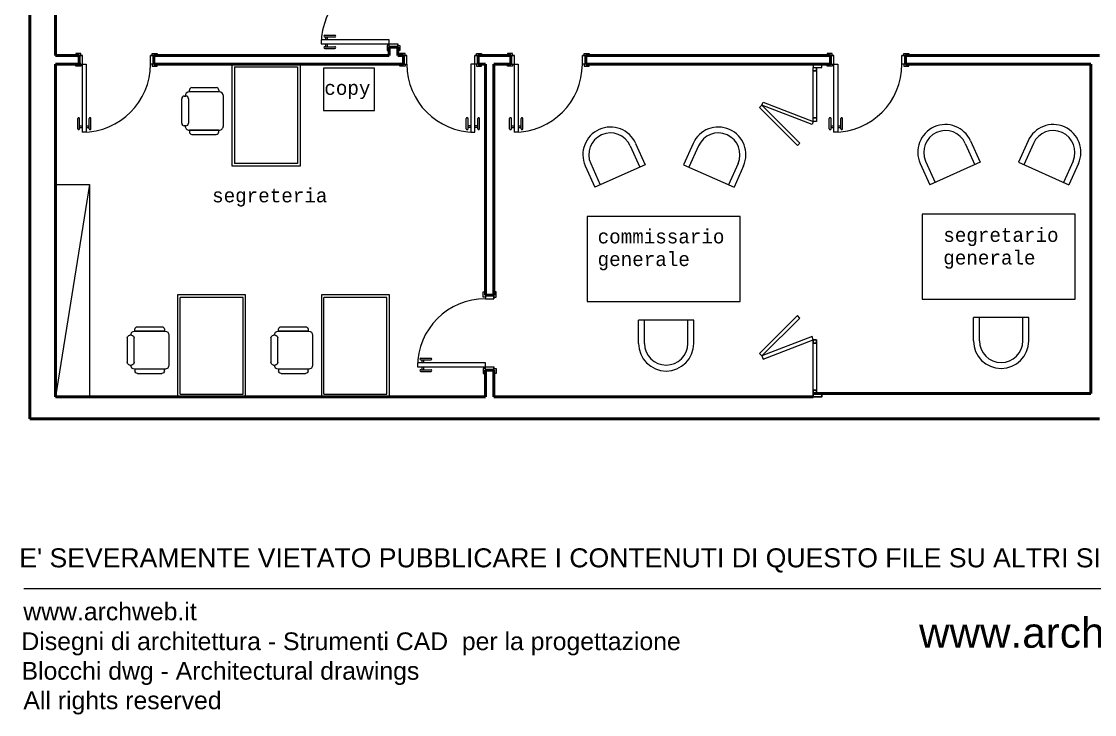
# Model space of a CAD drawing. Header units: millimetres. Extents: x 321.9 to 346.7, y 165.5 to 190.4.
# Drawn here: x 321.91 to 334.54, y 165.46 to 173.61 of the extents above; entities that cross this region are included whole.
import ezdxf

# ---------------------------------------------------------------- set-up
doc = ezdxf.new("R2010")
doc.units = ezdxf.units.MM
doc.linetypes.add('DASHED2', pattern=[9.525, 6.35, -3.175])
for name, color, linetype, lineweight in [('ARREDI attrezzature - furniture', 175, 'Continuous', 9), ('MURATURA sezioni - section wall', 7, 'Continuous', 40), ('PORTE finestre - doors windows', 252, 'Continuous', 5), ('SEZIONI medie - small section', 2, 'Continuous', 25), ('www.archweb.it - All rights reserved', 2, 'Continuous', 5)]:
    doc.layers.add(name, color=color, linetype=linetype, lineweight=lineweight)
doc.layers.add('SCRITTE - txt', color=252, linetype='Continuous')
doc.styles.add('LUCIDA', font='lucon.TTF')
doc.styles.get("Standard").update_dxf_attribs({"font": 'arial.ttf'})

msp = doc.modelspace()

# ---------------------------------------------------------------- linework, layer by layer
at = {"layer": 'ARREDI attrezzature - furniture'}
for p, q in [((324.391, 171.91), (324.391, 173.11)), ((324.391, 173.11), (325.191, 173.11)), ((325.191, 173.11), (324.391, 173.11)), ((324.421, 173.08), (325.161, 173.08)), ((324.421, 173.08), (324.421, 171.94)), ((325.161, 173.08), (325.161, 171.94)), ((325.191, 173.11), (325.191, 171.91)), ((323.919, 172.834), (324.205, 172.834)), ((323.799, 172.414), (323.799, 172.704)), ((323.829, 172.734), (323.849, 172.734)), ((323.879, 172.704), (323.879, 172.414)), ((323.889, 172.784), (323.889, 172.804)), ((324.235, 172.784), (323.889, 172.784)), ((324.239, 172.784), (323.889, 172.784)), ((324.235, 172.804), (324.235, 172.784)), ((324.289, 172.384), (324.289, 172.734)), ((323.849, 172.384), (323.829, 172.384)), ((323.839, 172.384), (323.839, 172.384)), ((324.235, 172.334), (323.889, 172.334)), ((323.889, 172.334), (324.239, 172.334)), ((323.889, 172.334), (323.889, 172.314)), ((324.235, 172.314), (324.235, 172.334)), ((323.919, 172.284), (324.205, 172.284)), ((329.139, 172.177), (329.252, 171.926)), ((329.815, 172.177), (329.702, 171.926)), ((333.016, 172.178), (333.128, 171.927)), ((333.079, 172.207), (333.192, 171.956)), ((333.755, 172.207), (333.642, 171.956)), ((333.819, 172.178), (333.706, 171.927)), ((329.075, 172.149), (329.188, 171.898)), ((329.878, 172.149), (329.766, 171.898)), ((325.161, 171.94), (324.421, 171.94)), ((328.61, 171.941), (328.722, 171.69)), ((329.252, 171.926), (328.658, 171.661)), ((329.702, 171.926), (330.296, 171.661)), ((330.344, 171.941), (330.232, 171.69)), ((332.486, 171.941), (332.598, 171.69)), ((332.55, 171.97), (332.662, 171.719)), ((333.192, 171.956), (332.598, 171.69)), ((333.642, 171.956), (334.236, 171.69)), ((334.284, 171.97), (334.172, 171.719)), ((334.348, 171.941), (334.236, 171.69)), ((325.191, 171.91), (324.391, 171.91)), ((328.546, 171.912), (328.658, 171.661)), ((330.408, 171.912), (330.296, 171.661)), ((322.714, 171.695), (322.314, 169.195)), ((322.314, 171.695), (322.714, 171.695)), ((322.714, 171.695), (322.714, 169.195)), ((324.551, 170.395), (323.751, 170.395)), ((323.751, 170.395), (323.751, 169.195)), ((324.521, 170.365), (323.781, 170.365)), ((323.781, 169.225), (323.781, 170.365)), ((324.521, 169.225), (324.521, 170.365)), ((324.551, 169.195), (324.551, 170.395)), ((326.242, 170.395), (325.442, 170.395)), ((325.442, 170.395), (325.442, 169.195)), ((326.212, 170.365), (325.472, 170.365)), ((325.472, 169.225), (325.472, 170.365)), ((326.212, 169.225), (326.212, 170.365)), ((326.242, 169.195), (326.242, 170.395)), ((329.173, 169.824), (329.173, 170.099)), ((329.823, 170.099), (329.173, 170.099)), ((329.243, 169.824), (329.243, 170.099)), ((329.753, 169.824), (329.753, 170.099)), ((329.823, 169.824), (329.823, 170.099)), ((333.113, 169.854), (333.113, 170.129)), ((333.763, 170.129), (333.113, 170.129)), ((333.183, 169.854), (333.183, 170.129)), ((333.693, 169.854), (333.693, 170.129)), ((333.763, 169.854), (333.763, 170.129)), ((323.209, 169.92), (323.189, 169.92)), ((323.199, 169.92), (323.199, 169.92)), ((323.249, 169.97), (323.249, 169.99)), ((323.595, 169.97), (323.249, 169.97)), ((323.249, 169.97), (323.599, 169.97)), ((323.279, 170.02), (323.565, 170.02)), ((323.595, 169.99), (323.595, 169.97)), ((323.649, 169.92), (323.649, 169.57)), ((324.899, 169.92), (324.879, 169.92)), ((324.889, 169.92), (324.889, 169.92)), ((324.939, 169.97), (324.939, 169.99)), ((325.286, 169.97), (324.939, 169.97)), ((324.939, 169.97), (325.289, 169.97)), ((324.969, 170.02), (325.256, 170.02)), ((325.286, 169.99), (325.286, 169.97)), ((325.339, 169.92), (325.339, 169.57)), ((323.159, 169.89), (323.159, 169.6)), ((323.239, 169.6), (323.239, 169.89)), ((324.849, 169.89), (324.849, 169.6)), ((324.929, 169.6), (324.929, 169.89)), ((323.189, 169.57), (323.209, 169.57)), ((324.879, 169.57), (324.899, 169.57)), ((323.595, 169.52), (323.249, 169.52)), ((323.599, 169.52), (323.249, 169.52)), ((323.249, 169.52), (323.249, 169.5)), ((323.279, 169.47), (323.565, 169.47)), ((323.595, 169.5), (323.595, 169.52)), ((325.286, 169.52), (324.939, 169.52)), ((325.289, 169.52), (324.939, 169.52)), ((324.939, 169.52), (324.939, 169.5)), ((324.969, 169.47), (325.256, 169.47)), ((325.286, 169.5), (325.286, 169.52)), ((323.751, 169.195), (324.551, 169.195)), ((324.551, 169.195), (323.751, 169.195)), ((323.781, 169.225), (324.521, 169.225)), ((325.442, 169.195), (326.242, 169.195)), ((326.242, 169.195), (325.442, 169.195)), ((325.472, 169.225), (326.212, 169.225))]:
    msp.add_line(p, q, dxfattribs=at)
msp.add_lwpolyline([(322.364, 173.11), (322.364, 173.11)], dxfattribs=at)
for points in [[(325.468, 172.563), (326.068, 172.563), (326.068, 173.063), (325.468, 173.063)], [(331.228, 173.07), (331.268, 173.07), (331.268, 173.03), (331.228, 173.03)], [(331.228, 173.03), (331.268, 173.03), (331.268, 172.477), (331.228, 172.477)], [(331.072, 172.181), (331.044, 172.153), (330.595, 172.599), (330.623, 172.627)], [(331.228, 172.437), (331.214, 172.4), (330.623, 172.627), (330.638, 172.664)], [(331.228, 172.477), (331.268, 172.477), (331.268, 172.437), (331.228, 172.437)], [(330.367, 170.316), (330.367, 171.316), (328.567, 171.316), (328.567, 170.316)], [(334.308, 170.345), (334.308, 171.345), (332.508, 171.345), (332.508, 170.345)], [(331.072, 170.123), (331.044, 170.151), (330.595, 169.706), (330.623, 169.677)], [(331.228, 169.867), (331.214, 169.904), (330.623, 169.677), (330.638, 169.64)], [(331.228, 169.867), (331.268, 169.867), (331.268, 169.827), (331.228, 169.827)], [(331.228, 169.827), (331.268, 169.827), (331.268, 169.867), (331.228, 169.867)], [(331.228, 169.827), (331.268, 169.827), (331.268, 169.275), (331.228, 169.275)]]:
    msp.add_lwpolyline(points, close=True, dxfattribs=at)
for centre, radius, start, end in [((328.843, 172.045), 0.325, 24.1039, 204.1039), ((328.843, 172.045), 0.255, 24.1039, 204.1039), ((330.111, 172.045), 0.325, 335.8961, 155.8961), ((330.111, 172.045), 0.255, 335.8961, 155.8961), ((332.783, 172.074), 0.325, 24.1039, 204.1039), ((332.783, 172.074), 0.255, 24.1039, 204.1039), ((334.051, 172.074), 0.325, 335.8961, 155.8961), ((334.051, 172.074), 0.255, 335.8961, 155.8961), ((329.498, 169.824), 0.325, 180, 0), ((329.498, 169.824), 0.255, 180, 0), ((333.438, 169.854), 0.325, 180, 0), ((333.438, 169.854), 0.255, 180, 0)]:
    msp.add_arc(centre, radius, start, end, dxfattribs=at)
for centre, major_axis, start_param, end_param in [((323.919, 172.804), (0.0212, 0.0212), 0.785398, 2.356194), ((324.205, 172.804), (-0.0212, 0.0212), 3.926991, 5.497787), ((323.829, 172.704), (0.0212, 0.0212), 0.785398, 2.356194), ((323.889, 172.734), (0.0354, 0.0354), 0.785398, 2.356194), ((323.849, 172.704), (-0.0212, 0.0212), 3.926991, 5.497787), ((324.239, 172.734), (0.0354, 0.0354), 5.497787, 7.068583), ((323.829, 172.414), (-0.0212, 0.0212), 0.785398, 2.356194), ((323.889, 172.384), (0.0354, 0.0354), 2.356194, 3.926991), ((323.849, 172.414), (0.0212, 0.0212), 3.926991, 5.497787), ((323.919, 172.314), (-0.0212, 0.0212), 0.785398, 2.356194), ((324.205, 172.314), (0.0212, 0.0212), 3.926991, 5.497787), ((324.239, 172.384), (-0.0354, 0.0354), 2.356194, 3.926991)]:
    msp.add_ellipse(centre, major_axis=major_axis, ratio=1, start_param=start_param, end_param=end_param, dxfattribs=at)
at = {"layer": 'ARREDI attrezzature - furniture', "extrusion": (0, 0, -1)}
for centre, major_axis, start_param, end_param in [((323.189, 169.89), (0.0212, 0.0212), 3.926991, 5.497787), ((323.249, 169.92), (-0.0354, 0.0354), 5.497787, 7.068583), ((323.209, 169.89), (-0.0212, 0.0212), 0.785398, 2.356194), ((323.279, 169.99), (0.0212, 0.0212), 3.926991, 5.497787), ((323.565, 169.99), (-0.0212, 0.0212), 0.785398, 2.356194), ((323.599, 169.92), (0.0354, 0.0354), -0.785398, 0.785398), ((324.879, 169.89), (0.0212, 0.0212), 3.926991, 5.497787), ((324.939, 169.92), (-0.0354, 0.0354), 5.497787, 7.068583), ((324.899, 169.89), (-0.0212, 0.0212), 0.785398, 2.356194), ((324.969, 169.99), (0.0212, 0.0212), 3.926991, 5.497787), ((325.256, 169.99), (-0.0212, 0.0212), 0.785398, 2.356194), ((325.289, 169.92), (0.0354, 0.0354), -0.785398, 0.785398), ((323.189, 169.6), (-0.0212, 0.0212), 3.926991, 5.497787), ((323.249, 169.57), (-0.0354, 0.0354), 3.926991, 5.497787), ((323.209, 169.6), (0.0212, 0.0212), 0.785398, 2.356194), ((323.599, 169.57), (-0.0354, 0.0354), 2.356194, 3.926991), ((324.879, 169.6), (-0.0212, 0.0212), 3.926991, 5.497787), ((324.939, 169.57), (-0.0354, 0.0354), 3.926991, 5.497787), ((324.899, 169.6), (0.0212, 0.0212), 0.785398, 2.356194), ((325.289, 169.57), (-0.0354, 0.0354), 2.356194, 3.926991), ((323.279, 169.5), (-0.0212, 0.0212), 3.926991, 5.497787), ((323.565, 169.5), (0.0212, 0.0212), 0.785398, 2.356194), ((324.969, 169.5), (-0.0212, 0.0212), 3.926991, 5.497787), ((325.256, 169.5), (0.0212, 0.0212), 0.785398, 2.356194)]:
    msp.add_ellipse(centre, major_axis=major_axis, ratio=1, start_param=start_param, end_param=end_param, dxfattribs=at)
at = {"layer": 'MURATURA sezioni - section wall', "linetype": 'Continuous'}
for p, q in [((322.014, 187.335), (322.014, 168.935)), ((322.314, 176.299), (322.314, 173.21)), ((326.341, 173.31), (326.241, 173.31)), ((326.241, 173.31), (326.241, 173.21)), ((326.341, 173.31), (326.341, 173.21)), ((322.592, 173.21), (322.314, 173.21)), ((322.592, 173.21), (322.592, 173.11)), ((323.472, 173.21), (323.472, 173.11)), ((326.241, 173.21), (323.472, 173.21)), ((326.407, 173.21), (326.341, 173.21)), ((326.407, 173.21), (326.407, 173.11)), ((327.287, 173.21), (327.287, 173.11)), ((327.672, 173.21), (327.287, 173.21)), ((327.672, 173.21), (327.672, 173.11)), ((328.552, 173.21), (328.552, 173.11)), ((331.432, 173.21), (328.552, 173.21)), ((331.432, 173.21), (331.432, 173.11)), ((332.312, 173.21), (332.312, 173.11)), ((334.595, 173.21), (332.312, 173.21)), ((322.592, 173.11), (322.314, 173.11)), ((322.314, 173.11), (322.314, 169.195)), ((322.512, 173.11), (322.587, 173.11)), ((322.512, 173.11), (322.612, 173.11)), ((326.407, 173.11), (323.472, 173.11)), ((327.372, 173.11), (327.287, 173.11)), ((327.372, 170.39), (327.372, 173.11)), ((327.672, 173.11), (327.472, 173.11)), ((327.472, 170.39), (327.472, 173.11)), ((331.432, 173.11), (328.552, 173.11)), ((331.132, 173.11), (331.232, 173.11)), ((331.132, 173.11), (331.232, 173.11)), ((334.495, 173.11), (332.312, 173.11)), ((334.495, 173.11), (334.495, 169.235)), ((327.472, 170.39), (327.372, 170.39)), ((327.372, 169.195), (327.372, 169.51)), ((327.472, 169.51), (327.372, 169.51)), ((327.472, 169.195), (327.472, 169.51)), ((322.314, 169.195), (327.372, 169.195)), ((327.472, 169.195), (331.228, 169.195)), ((331.228, 169.235), (334.495, 169.235)), ((322.014, 168.935), (334.595, 168.935))]:
    msp.add_line(p, q, dxfattribs=at)
at = {"layer": 'PORTE finestre - doors windows'}
for p, q in [((325.481, 173.45), (325.601, 173.45)), ((325.441, 173.395), (325.441, 173.35)), ((326.241, 173.395), (325.441, 173.395)), ((325.441, 173.35), (326.241, 173.35)), ((325.481, 173.43), (325.601, 173.43)), ((325.481, 173.315), (325.601, 173.315)), ((325.496, 173.395), (325.496, 173.43)), ((325.496, 173.315), (325.496, 173.35)), ((325.516, 173.395), (325.516, 173.43)), ((325.516, 173.315), (325.516, 173.35)), ((326.216, 173.33), (326.216, 173.27)), ((326.241, 173.33), (326.216, 173.33)), ((326.241, 173.35), (326.241, 173.395)), ((326.241, 173.31), (326.241, 173.35)), ((326.241, 173.35), (326.341, 173.35)), ((326.241, 173.27), (326.241, 173.33)), ((326.341, 173.31), (326.241, 173.31)), ((326.341, 173.31), (326.341, 173.35)), ((326.341, 173.35), (326.341, 173.31)), ((326.341, 173.27), (326.341, 173.33)), ((326.341, 173.33), (326.366, 173.33)), ((326.366, 173.33), (326.366, 173.27)), ((322.612, 173.235), (322.552, 173.235)), ((322.552, 173.235), (322.552, 173.21)), ((322.552, 173.21), (322.612, 173.21)), ((322.592, 173.21), (322.632, 173.21)), ((322.632, 173.21), (322.592, 173.21)), ((322.592, 173.21), (322.592, 173.11)), ((322.612, 173.21), (322.612, 173.235)), ((322.632, 173.11), (322.632, 173.21)), ((323.472, 173.21), (323.432, 173.21)), ((323.432, 173.11), (323.432, 173.21)), ((323.432, 173.21), (323.472, 173.21)), ((323.452, 173.235), (323.512, 173.235)), ((323.452, 173.21), (323.452, 173.235)), ((323.512, 173.21), (323.452, 173.21)), ((323.472, 173.21), (323.472, 173.11)), ((323.512, 173.235), (323.512, 173.21)), ((325.481, 173.295), (325.601, 173.295)), ((326.216, 173.27), (326.241, 173.27)), ((326.366, 173.27), (326.341, 173.27)), ((326.427, 173.235), (326.367, 173.235)), ((326.367, 173.235), (326.367, 173.21)), ((326.367, 173.21), (326.427, 173.21)), ((326.407, 173.21), (326.447, 173.21)), ((326.447, 173.21), (326.407, 173.21)), ((326.407, 173.21), (326.407, 173.11)), ((326.427, 173.21), (326.427, 173.235)), ((326.447, 173.11), (326.447, 173.21)), ((327.287, 173.21), (327.247, 173.21)), ((327.247, 173.11), (327.247, 173.21)), ((327.247, 173.21), (327.287, 173.21)), ((327.267, 173.235), (327.327, 173.235)), ((327.267, 173.21), (327.267, 173.235)), ((327.327, 173.21), (327.267, 173.21)), ((327.287, 173.21), (327.287, 173.11)), ((327.327, 173.235), (327.327, 173.21)), ((327.692, 173.235), (327.632, 173.235)), ((327.632, 173.235), (327.632, 173.21)), ((327.632, 173.21), (327.692, 173.21)), ((327.672, 173.21), (327.712, 173.21)), ((327.712, 173.21), (327.672, 173.21)), ((327.672, 173.21), (327.672, 173.11)), ((327.692, 173.21), (327.692, 173.235)), ((327.712, 173.11), (327.712, 173.21)), ((328.552, 173.21), (328.512, 173.21)), ((328.512, 173.11), (328.512, 173.21)), ((328.512, 173.21), (328.552, 173.21)), ((328.532, 173.235), (328.592, 173.235)), ((328.532, 173.21), (328.532, 173.235)), ((328.592, 173.21), (328.532, 173.21)), ((328.552, 173.21), (328.552, 173.11)), ((328.592, 173.235), (328.592, 173.21)), ((331.452, 173.235), (331.392, 173.235)), ((331.392, 173.235), (331.392, 173.21)), ((331.392, 173.21), (331.452, 173.21)), ((331.432, 173.21), (331.472, 173.21)), ((331.472, 173.21), (331.432, 173.21)), ((331.432, 173.21), (331.432, 173.11)), ((331.452, 173.21), (331.452, 173.235)), ((331.472, 173.11), (331.472, 173.21)), ((332.312, 173.21), (332.272, 173.21)), ((332.272, 173.11), (332.272, 173.21)), ((332.272, 173.21), (332.312, 173.21)), ((332.292, 173.235), (332.352, 173.235)), ((332.292, 173.21), (332.292, 173.235)), ((332.352, 173.21), (332.292, 173.21)), ((332.312, 173.21), (332.312, 173.11)), ((332.352, 173.235), (332.352, 173.21)), ((322.552, 173.085), (322.552, 173.11)), ((322.552, 173.11), (322.612, 173.11)), ((322.612, 173.085), (322.552, 173.085)), ((322.592, 173.11), (322.632, 173.11)), ((322.612, 173.11), (322.612, 173.085)), ((322.632, 172.31), (322.632, 173.11)), ((322.632, 173.11), (322.677, 173.11)), ((322.677, 173.11), (322.677, 172.31)), ((323.472, 173.11), (323.432, 173.11)), ((323.512, 173.11), (323.452, 173.11)), ((323.452, 173.11), (323.452, 173.085)), ((323.452, 173.085), (323.512, 173.085)), ((323.512, 173.085), (323.512, 173.11)), ((326.367, 173.085), (326.367, 173.11)), ((326.367, 173.11), (326.427, 173.11)), ((326.427, 173.085), (326.367, 173.085)), ((326.407, 173.11), (326.447, 173.11)), ((326.427, 173.11), (326.427, 173.085)), ((327.247, 173.11), (327.202, 173.11)), ((327.202, 173.11), (327.202, 172.31)), ((327.287, 173.11), (327.247, 173.11)), ((327.247, 172.31), (327.247, 173.11)), ((327.327, 173.11), (327.267, 173.11)), ((327.267, 173.11), (327.267, 173.085)), ((327.267, 173.085), (327.327, 173.085)), ((327.327, 173.085), (327.327, 173.11)), ((327.632, 173.085), (327.632, 173.11)), ((327.632, 173.11), (327.692, 173.11)), ((327.692, 173.085), (327.632, 173.085)), ((327.672, 173.11), (327.712, 173.11)), ((327.692, 173.11), (327.692, 173.085)), ((327.712, 172.31), (327.712, 173.11)), ((327.712, 173.11), (327.757, 173.11)), ((327.757, 173.11), (327.757, 172.31)), ((328.552, 173.11), (328.512, 173.11)), ((328.592, 173.11), (328.532, 173.11)), ((328.532, 173.11), (328.532, 173.085)), ((328.532, 173.085), (328.592, 173.085)), ((328.592, 173.085), (328.592, 173.11)), ((331.228, 173.03), (331.228, 173.07)), ((331.268, 173.03), (331.268, 173.07)), ((331.392, 173.085), (331.392, 173.11)), ((331.392, 173.11), (331.452, 173.11)), ((331.452, 173.085), (331.392, 173.085)), ((331.432, 173.11), (331.472, 173.11)), ((331.452, 173.11), (331.452, 173.085)), ((331.472, 172.31), (331.472, 173.11)), ((331.472, 173.11), (331.517, 173.11)), ((331.517, 173.11), (331.517, 172.31)), ((332.312, 173.11), (332.272, 173.11)), ((332.352, 173.11), (332.292, 173.11)), ((332.292, 173.11), (332.292, 173.085)), ((332.292, 173.085), (332.352, 173.085)), ((332.352, 173.085), (332.352, 173.11)), ((322.577, 172.35), (322.577, 172.47)), ((322.597, 172.35), (322.597, 172.47)), ((322.712, 172.35), (322.712, 172.47)), ((322.732, 172.35), (322.732, 172.47)), ((327.147, 172.35), (327.147, 172.47)), ((327.167, 172.35), (327.167, 172.47)), ((327.282, 172.35), (327.282, 172.47)), ((327.302, 172.35), (327.302, 172.47)), ((327.657, 172.35), (327.657, 172.47)), ((327.677, 172.35), (327.677, 172.47)), ((327.792, 172.35), (327.792, 172.47)), ((327.812, 172.35), (327.812, 172.47)), ((331.417, 172.35), (331.417, 172.47)), ((331.437, 172.35), (331.437, 172.47)), ((331.552, 172.35), (331.552, 172.47)), ((331.572, 172.35), (331.572, 172.47)), ((322.597, 172.385), (322.632, 172.385)), ((322.597, 172.365), (322.632, 172.365)), ((322.677, 172.31), (322.632, 172.31)), ((322.677, 172.385), (322.712, 172.385)), ((322.677, 172.365), (322.712, 172.365)), ((327.202, 172.385), (327.167, 172.385)), ((327.202, 172.365), (327.167, 172.365)), ((327.202, 172.31), (327.247, 172.31)), ((327.282, 172.385), (327.247, 172.385)), ((327.282, 172.365), (327.247, 172.365)), ((327.677, 172.385), (327.712, 172.385)), ((327.677, 172.365), (327.712, 172.365)), ((327.757, 172.31), (327.712, 172.31)), ((327.757, 172.385), (327.792, 172.385)), ((327.757, 172.365), (327.792, 172.365)), ((331.437, 172.385), (331.472, 172.385)), ((331.437, 172.365), (331.472, 172.365)), ((331.517, 172.31), (331.472, 172.31)), ((331.517, 172.385), (331.552, 172.385)), ((331.517, 172.365), (331.552, 172.365)), ((327.347, 170.37), (327.347, 170.43)), ((327.347, 170.43), (327.372, 170.43)), ((327.372, 170.43), (327.372, 170.37)), ((327.497, 170.43), (327.472, 170.43)), ((327.472, 170.43), (327.472, 170.37)), ((327.497, 170.37), (327.497, 170.43)), ((327.372, 170.37), (327.347, 170.37)), ((327.372, 170.39), (327.372, 170.35)), ((327.472, 170.39), (327.372, 170.39)), ((327.372, 170.35), (327.472, 170.35)), ((327.472, 170.39), (327.472, 170.35)), ((327.472, 170.35), (327.472, 170.39)), ((327.472, 170.37), (327.497, 170.37)), ((326.612, 169.65), (326.732, 169.65)), ((326.572, 169.595), (326.572, 169.55)), ((327.372, 169.595), (326.572, 169.595)), ((326.572, 169.55), (327.372, 169.55)), ((326.612, 169.63), (326.732, 169.63)), ((326.627, 169.595), (326.627, 169.63)), ((326.627, 169.515), (326.627, 169.55)), ((326.647, 169.595), (326.647, 169.63)), ((326.647, 169.515), (326.647, 169.55)), ((327.347, 169.53), (327.347, 169.47)), ((327.372, 169.53), (327.347, 169.53)), ((327.372, 169.55), (327.372, 169.595)), ((327.372, 169.51), (327.372, 169.55)), ((327.372, 169.55), (327.472, 169.55)), ((327.372, 169.47), (327.372, 169.53)), ((327.472, 169.51), (327.472, 169.55)), ((327.472, 169.55), (327.472, 169.51)), ((327.472, 169.47), (327.472, 169.53)), ((327.472, 169.53), (327.497, 169.53)), ((327.497, 169.53), (327.497, 169.47)), ((326.612, 169.515), (326.732, 169.515)), ((326.612, 169.495), (326.732, 169.495)), ((327.347, 169.47), (327.372, 169.47)), ((327.472, 169.51), (327.372, 169.51)), ((327.497, 169.47), (327.472, 169.47))]:
    msp.add_line(p, q, dxfattribs=at)
msp.add_lwpolyline([(331.228, 173.11), (331.228, 173.07), (331.328, 173.07), (331.328, 173.11)], close=True, dxfattribs=at)
at = {"layer": 'PORTE finestre - doors windows', "linetype": 'DASHED2', "ltscale": 1500}
for centre, start, end in [((326.241, 173.35), 90, 180), ((322.632, 173.11), 270, 0), ((327.247, 173.11), 180, 270), ((327.712, 173.11), 270, 0), ((331.472, 173.11), 270, 0), ((327.372, 169.55), 90, 180)]:
    msp.add_arc(centre, 0.8, start, end, dxfattribs=at)
at = {"layer": 'PORTE finestre - doors windows'}
for centre, start, end in [((325.481, 173.44), 90, 270), ((325.601, 173.44), 270, 90), ((325.481, 173.305), 90, 270), ((325.601, 173.305), 270, 90), ((322.587, 172.47), 0, 180), ((322.722, 172.47), 0, 180), ((327.157, 172.47), 0, 180), ((327.292, 172.47), 0, 180), ((327.667, 172.47), 0, 180), ((327.802, 172.47), 0, 180), ((331.427, 172.47), 0, 180), ((331.562, 172.47), 0, 180), ((322.587, 172.35), 180, 0), ((322.722, 172.35), 180, 0), ((327.157, 172.35), 180, 0), ((327.292, 172.35), 180, 0), ((327.667, 172.35), 180, 0), ((327.802, 172.35), 180, 0), ((331.427, 172.35), 180, 0), ((331.562, 172.35), 180, 0), ((326.612, 169.64), 90, 270), ((326.732, 169.64), 270, 90), ((326.612, 169.505), 90, 270), ((326.732, 169.505), 270, 90)]:
    msp.add_arc(centre, 0.01, start, end, dxfattribs=at)
at = {"layer": 'SEZIONI medie - small section'}
for points in [[(331.228, 169.235), (331.268, 169.235), (331.268, 169.275), (331.228, 169.275)], [(331.228, 169.195), (331.228, 169.235), (331.328, 169.235), (331.328, 169.195)]]:
    msp.add_lwpolyline(points, close=True, dxfattribs=at)
at = {"layer": 'www.archweb.it - All rights reserved', "color": 253}
msp.add_line((321.942, 166.942), (346.678, 166.942), dxfattribs=at)

# ---------------------------------------------------------------- texts
at = {"layer": 'SCRITTE - txt', "char_height": 0.16, "width": 0.94602, "attachment_point": 1, "style": 'LUCIDA'}
for s, insert in [('copy', (325.477, 172.909)), (' segreteria', (324.157, 171.644)), ('commissario generale', (328.692, 171.161)), ('segretario generale', (332.758, 171.179))]:
    msp.add_mtext(s, dxfattribs=dict(at, insert=insert))
at = {"layer": 'www.archweb.it - All rights reserved', "color": 7}
msp.add_text("E' SEVERAMENTE VIETATO PUBBLICARE I CONTENUTI DI QUESTO FILE SU ALTRI SITI WEB", height=0.22381, dxfattribs=at).set_placement((321.889, 167.189))
at = {"layer": 'www.archweb.it - All rights reserved', "color": 251}
for s, p in [('www.archweb.it', (321.936, 166.566)), ('Disegni di architettura - Strumenti CAD  per la progettazione', (321.914, 166.215)), ('Blocchi dwg - Architectural drawings', (321.915, 165.867)), ('All rights reserved', (321.937, 165.52))]:
    msp.add_text(s, height=0.20855, dxfattribs=at).set_placement(p)
at = {"layer": 'www.archweb.it - All rights reserved'}
msp.add_text('www.archweb.it', height=0.35553, dxfattribs=at).set_placement((332.473, 166.243))

doc.saveas('drawing.dxf')
